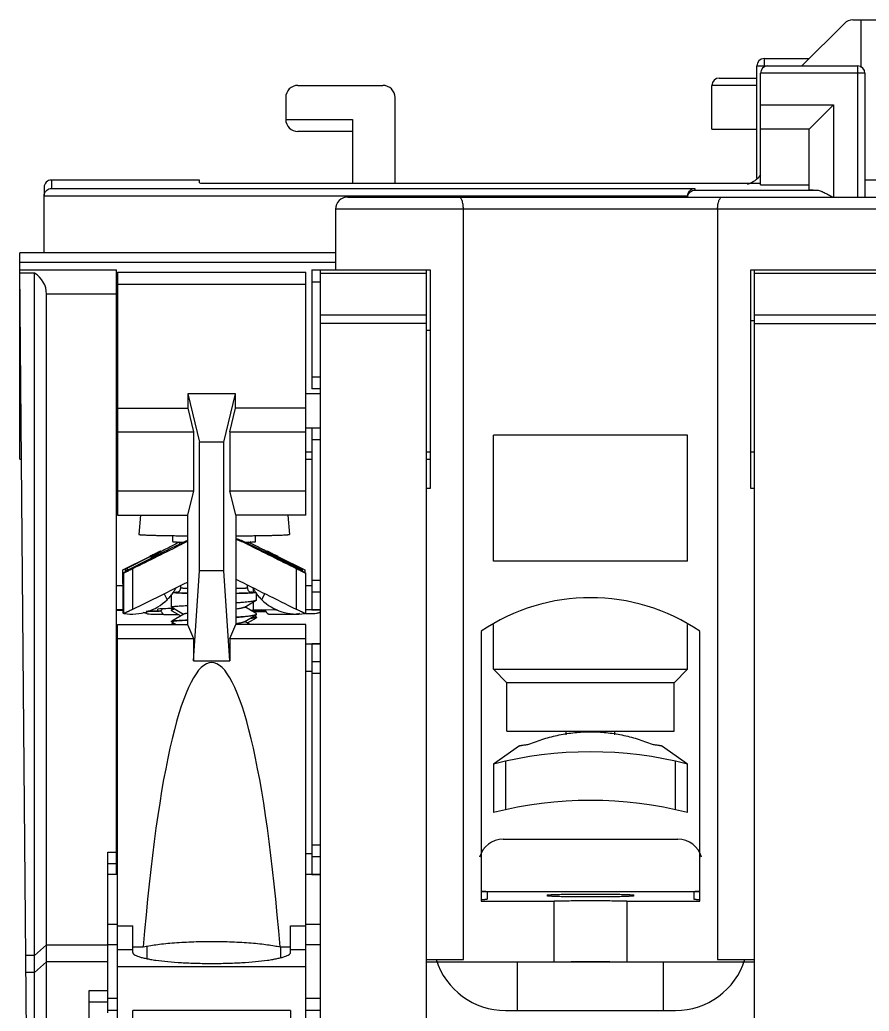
# Model space of a CAD drawing. Header units: millimetres. Extents: x 12 to 87, y 10 to 126.
# Drawn here: x 12.17 to 47.14, y 84.83 to 125.66 of the extents above; entities that cross this region are included whole.
import ezdxf

# ---------------------------------------------------------------- set-up
doc = ezdxf.new("R2010")
doc.units = ezdxf.units.MM
doc.header["$LTSCALE"] = 8.881126
doc.layers.get('0').update_dxf_attribs({"linetype": 'CONTINUOUS'})

msp = doc.modelspace()

# ---------------------------------------------------------------- linework, layer by layer
at = {"color": 7}
for p, q in [((44.368, 123.756), (46.122, 125.509)), ((46.475, 125.655), (48.868, 125.655)), ((46.818, 123.693), (46.818, 125.655)), ((42.518, 119.139), (42.518, 123.756)), ((42.518, 123.756), (46.668, 123.756)), ((42.818, 124.056), (42.818, 123.706)), ((42.818, 124.056), (44.668, 124.056)), ((46.668, 123.756), (46.668, 118.356)), ((42.668, 118.859), (42.668, 123.456)), ((46.968, 123.456), (42.668, 123.456)), ((46.968, 123.456), (46.968, 118.356)), ((23.618, 122.955), (27.118, 122.955)), ((40.668, 121.156), (40.668, 122.956)), ((42.518, 122.956), (40.668, 122.956)), ((40.968, 123.256), (42.518, 123.256)), ((23.118, 122.455), (23.118, 121.555)), ((27.618, 118.925), (27.618, 122.455)), ((42.668, 122.156), (45.668, 122.156)), ((45.668, 122.156), (44.668, 121.156)), ((45.668, 122.156), (45.668, 118.344)), ((23.118, 121.555), (25.868, 121.555)), ((25.868, 121.555), (25.868, 118.925)), ((45.147, 121.634), (44.79, 121.278)), ((25.868, 121.055), (23.618, 121.055)), ((40.668, 121.156), (42.518, 121.156)), ((44.668, 121.156), (42.668, 121.156)), ((44.668, 118.663), (44.668, 121.156)), ((13.468, 119.056), (13.468, 118.71)), ((19.568, 119.056), (13.468, 119.056)), ((19.568, 118.938), (19.568, 119.056)), ((20.068, 118.925), (42.668, 118.925)), ((42.668, 118.859), (44.668, 118.859)), ((56.368, 119.056), (46.968, 119.056)), ((13.168, 118.755), (13.168, 118.406)), ((13.168, 116.056), (13.168, 118.406)), ((13.168, 118.406), (39.668, 118.406)), ((13.468, 118.71), (39.968, 118.71)), ((39.968, 118.71), (39.968, 118.644)), ((39.968, 118.644), (44.962, 118.644)), ((25.668, 118.356), (85.668, 118.356)), ((25.168, 117.856), (25.168, 115.356)), ((86.168, 117.856), (25.168, 117.856)), ((30.434, 86.956), (30.434, 117.856)), ((40.902, 117.856), (40.902, 86.956)), ((12.168, 115.356), (12.168, 116.056)), ((25.168, 116.056), (12.168, 116.056)), ((12.168, 115.676), (25.168, 115.676)), ((12.674, 57.356), (12.168, 115.356)), ((12.168, 115.356), (16.143, 115.356)), ((12.168, 107.556), (12.168, 115.222)), ((12.768, 115.222), (12.169, 115.222)), ((12.768, 57.356), (12.768, 115.222)), ((16.143, 90.456), (16.143, 115.356)), ((16.193, 115.256), (16.193, 105.256)), ((16.193, 115.256), (23.943, 115.256)), ((23.943, 105.256), (23.943, 115.256)), ((24.193, 115.356), (24.193, 110.456)), ((24.193, 115.356), (29.068, 115.356)), ((24.543, 71.465), (24.543, 115.356)), ((28.918, 115.209), (24.543, 115.209)), ((28.918, 67.815), (28.918, 115.356)), ((29.068, 115.356), (29.068, 106.356)), ((42.268, 106.356), (42.268, 115.356)), ((42.268, 115.356), (49.068, 115.356)), ((42.418, 66.656), (42.418, 115.356)), ((48.918, 115.209), (42.418, 115.209)), ((23.943, 114.756), (16.193, 114.756)), ((24.543, 114.856), (24.193, 114.856)), ((13.268, 57.356), (13.268, 114.356)), ((16.143, 114.356), (13.268, 114.356)), ((24.543, 113.502), (28.918, 113.502)), ((28.918, 113.148), (24.543, 113.148)), ((42.418, 113.256), (42.268, 113.256)), ((42.418, 113.502), (48.918, 113.502)), ((42.418, 113.148), (48.918, 113.148)), ((16.143, 112.856), (16.193, 112.856)), ((29.068, 112.856), (28.918, 112.856)), ((24.193, 110.956), (24.543, 110.956)), ((16.193, 110.256), (16.143, 110.256)), ((19.08, 110.256), (19.08, 109.656)), ((19.08, 110.256), (19.568, 108.256)), ((21.055, 110.256), (19.08, 110.256)), ((20.568, 108.256), (21.055, 110.256)), ((21.055, 109.656), (21.055, 110.256)), ((24.543, 110.256), (23.943, 110.256)), ((24.543, 110.456), (24.193, 110.456)), ((16.193, 109.656), (19.08, 109.656)), ((19.08, 109.656), (19.318, 108.681)), ((20.818, 108.681), (21.055, 109.656)), ((23.943, 109.656), (21.055, 109.656)), ((16.143, 108.856), (16.193, 108.856)), ((16.193, 108.681), (19.318, 108.681)), ((19.318, 108.681), (19.318, 106.256)), ((20.818, 108.681), (20.818, 106.256)), ((20.818, 108.681), (23.943, 108.681)), ((23.943, 108.856), (24.543, 108.856)), ((24.193, 108.856), (24.193, 101.356)), ((19.568, 102.956), (19.568, 108.256)), ((20.568, 108.256), (19.568, 108.256)), ((20.568, 102.956), (20.568, 108.256)), ((24.543, 108.356), (24.193, 108.356)), ((31.668, 103.356), (31.668, 108.544)), ((39.668, 108.544), (31.668, 108.544)), ((39.668, 103.356), (39.668, 108.544)), ((16.143, 107.856), (16.193, 107.856)), ((24.193, 107.856), (23.943, 107.856)), ((29.068, 107.856), (28.918, 107.856)), ((42.418, 107.856), (42.268, 107.856)), ((12.168, 107.556), (12.236, 107.556)), ((16.143, 107.556), (16.193, 107.556)), ((23.943, 107.556), (24.193, 107.556)), ((28.918, 107.556), (29.068, 107.556)), ((16.193, 106.256), (19.318, 106.256)), ((19.318, 106.256), (19.068, 105.256)), ((21.068, 105.256), (20.818, 106.256)), ((20.818, 106.256), (23.943, 106.256)), ((29.068, 106.356), (28.918, 106.356)), ((42.418, 106.356), (42.268, 106.356)), ((16.193, 105.256), (19.068, 105.256)), ((17.137, 105.256), (17.068, 104.464)), ((19.068, 105.256), (19.068, 100.756)), ((21.068, 105.256), (21.068, 100.756)), ((23.943, 105.256), (21.068, 105.256)), ((23.199, 105.256), (23.268, 104.464)), ((17.068, 104.464), (17.068, 104.463)), ((18.468, 104.164), (18.468, 104.412)), ((18.468, 104.164), (18.468, 104.163)), ((18.736, 104.145), (18.698, 104.125)), ((21.628, 104.122), (21.583, 104.144)), ((21.868, 104.164), (21.868, 104.412)), ((17.971, 103.77), (17.972, 103.766)), ((17.971, 103.77), (17.971, 103.77)), ((18.834, 104.106), (18.845, 104.062)), ((21.531, 104.062), (21.52, 104.107)), ((22.343, 103.771), (22.343, 103.771)), ((22.344, 103.767), (22.343, 103.771)), ((16.405, 102.997), (17.522, 103.557)), ((17.548, 103.444), (16.431, 102.885)), ((17.527, 103.532), (16.525, 103.031)), ((16.54, 102.966), (17.542, 103.468)), ((17.532, 103.535), (17.522, 103.557)), ((17.553, 103.446), (17.542, 103.468)), ((17.992, 103.682), (17.993, 103.678)), ((17.992, 103.682), (17.992, 103.682)), ((22.364, 103.682), (22.364, 103.682)), ((22.365, 103.678), (22.364, 103.682)), ((22.788, 103.557), (22.779, 103.54)), ((22.788, 103.557), (23.905, 102.998)), ((22.794, 103.533), (23.796, 103.031)), ((22.8, 103.451), (22.809, 103.468)), ((23.811, 102.967), (22.809, 103.468)), ((23.931, 102.885), (22.814, 103.444)), ((39.668, 103.356), (31.668, 103.356)), ((16.824, 101.38), (16.824, 103.057)), ((19.318, 99.256), (19.568, 102.956)), ((20.568, 102.956), (19.568, 102.956)), ((20.818, 99.256), (20.568, 102.956)), ((23.548, 103.058), (23.548, 101.381)), ((23.718, 103.043), (23.718, 103.042)), ((23.905, 102.998), (23.905, 102.897)), ((16.431, 102.885), (16.434, 102.873)), ((16.434, 102.873), (16.434, 101.196)), ((23.931, 102.885), (23.934, 102.874)), ((23.934, 102.873), (23.934, 102.874)), ((23.934, 102.873), (23.934, 101.196)), ((24.193, 102.584), (24.543, 102.584)), ((16.143, 102.356), (16.43, 102.356)), ((16.406, 102.454), (16.406, 101.313)), ((16.43, 101.215), (16.43, 102.355)), ((18.793, 102.264), (18.793, 102.359)), ((18.793, 102.264), (18.793, 102.264)), ((21.543, 102.264), (21.543, 102.379)), ((21.787, 102.077), (21.787, 102.215)), ((23.934, 102.356), (24.193, 102.356)), ((24.543, 102.088), (24.193, 102.088)), ((18.106, 102.017), (18.23, 101.77)), ((18.418, 101.464), (18.418, 101.981)), ((18.593, 102.064), (18.593, 102.064)), ((21.401, 101.455), (21.903, 101.747)), ((21.743, 102.064), (21.743, 102.064)), ((21.787, 101.348), (21.787, 101.679)), ((21.918, 101.764), (21.903, 101.747)), ((21.918, 101.764), (21.918, 102.018)), ((22.132, 101.77), (22.258, 102.022)), ((16.402, 101.356), (16.143, 101.356)), ((16.405, 101.326), (16.143, 101.324)), ((16.405, 101.32), (16.402, 101.332)), ((16.402, 101.332), (16.402, 101.332)), ((16.406, 101.313), (16.405, 101.32)), ((17.375, 101.294), (17.911, 101.296)), ((17.855, 101.314), (17.855, 101.387)), ((17.911, 101.296), (17.855, 101.314)), ((18.418, 101.486), (18.418, 101.487)), ((18.418, 101.465), (18.418, 101.464)), ((18.418, 101.464), (18.418, 101.464)), ((18.418, 101.464), (18.421, 101.46)), ((18.418, 101.464), (18.418, 101.464)), ((18.418, 101.357), (18.433, 101.373)), ((18.418, 101.334), (18.418, 101.357)), ((18.418, 101.334), (18.433, 101.317)), ((18.421, 101.46), (18.912, 101.175)), ((18.502, 101.413), (18.433, 101.373)), ((18.433, 101.317), (18.795, 101.107)), ((21.904, 101.203), (21.435, 101.475)), ((21.715, 101.312), (22.217, 101.314)), ((22.707, 101.352), (21.787, 101.348)), ((22.217, 101.314), (22.138, 101.35)), ((22.707, 101.382), (22.707, 101.352)), ((24.543, 101.356), (23.934, 101.356)), ((24.193, 101.36), (24.543, 101.36)), ((16.43, 101.215), (16.434, 101.196)), ((17.629, 101.176), (18.084, 101.178)), ((18.137, 101.157), (18.705, 101.159)), ((18.418, 100.887), (18.421, 100.89)), ((18.418, 100.886), (18.418, 100.887)), ((18.418, 100.864), (18.418, 100.886)), ((18.419, 100.866), (18.418, 100.865)), ((18.418, 100.865), (18.418, 100.865)), ((18.418, 100.865), (18.418, 100.864)), ((18.418, 100.864), (18.418, 100.864)), ((18.418, 100.864), (18.421, 100.86)), ((18.924, 101.182), (18.421, 100.89)), ((18.421, 100.86), (18.602, 100.756)), ((21.401, 100.855), (21.904, 101.147)), ((21.641, 100.756), (21.435, 100.875)), ((21.541, 100.814), (21.915, 101.03)), ((21.915, 101.06), (21.834, 101.107)), ((21.918, 101.187), (21.904, 101.203)), ((21.918, 101.164), (21.904, 101.147)), ((21.918, 101.057), (21.915, 101.06)), ((21.918, 101.034), (21.915, 101.03)), ((21.918, 101.186), (21.918, 101.187)), ((21.918, 101.164), (21.918, 101.186)), ((21.918, 101.034), (21.918, 101.057)), ((22.443, 101.175), (23.617, 101.18)), ((23.679, 101.202), (23.617, 101.18)), ((23.934, 101.203), (24.247, 101.204)), ((16.193, 78.856), (16.193, 100.756)), ((16.193, 100.756), (19.068, 100.756)), ((18.418, 100.757), (18.433, 100.774)), ((18.502, 100.814), (18.433, 100.774)), ((19.068, 100.756), (19.318, 100.178)), ((20.818, 100.178), (21.068, 100.756)), ((21.07, 100.785), (21.065, 100.784)), ((23.943, 100.756), (21.068, 100.756)), ((23.943, 78.856), (23.943, 100.756)), ((31.168, 100.47), (31.168, 89.356)), ((31.668, 98.906), (31.668, 100.754)), ((39.668, 98.906), (39.668, 100.754)), ((40.168, 89.356), (40.168, 100.47)), ((16.193, 100.178), (19.318, 100.178)), ((19.318, 100.178), (19.318, 99.256)), ((20.818, 100.178), (20.818, 99.256)), ((20.818, 100.178), (23.943, 100.178)), ((16.143, 99.956), (16.193, 99.956)), ((23.943, 99.956), (24.543, 99.956)), ((24.193, 99.956), (24.193, 90.456)), ((24.543, 99.951), (24.193, 99.951)), ((19.318, 99.256), (20.818, 99.256)), ((24.193, 99.223), (24.543, 99.223)), ((16.193, 98.816), (16.143, 98.816)), ((24.193, 98.816), (23.943, 98.816)), ((32.218, 98.356), (31.668, 98.906)), ((31.668, 98.906), (39.668, 98.906)), ((39.118, 98.356), (39.668, 98.906)), ((24.543, 98.727), (24.193, 98.727)), ((32.218, 96.356), (32.218, 98.356)), ((39.118, 98.356), (32.218, 98.356)), ((39.118, 96.356), (39.118, 98.356)), ((32.218, 96.356), (39.118, 96.356)), ((34.668, 96.213), (34.668, 96.356)), ((36.668, 96.213), (36.668, 96.356)), ((32.743, 95.756), (31.668, 95.006)), ((39.668, 95.006), (38.593, 95.756)), ((31.668, 95.006), (31.668, 93.006)), ((32.168, 95.124), (32.168, 93.124)), ((39.168, 93.124), (39.168, 95.124)), ((39.668, 93.006), (39.668, 95.006)), ((32.068, 91.906), (39.268, 91.906)), ((24.193, 91.684), (24.543, 91.684)), ((15.793, 84.756), (15.793, 91.375)), ((15.793, 91.375), (16.143, 91.375)), ((16.143, 91.316), (16.193, 91.316)), ((23.943, 91.316), (24.193, 91.316)), ((24.543, 91.188), (24.193, 91.188)), ((16.143, 90.892), (15.793, 90.892)), ((15.793, 90.473), (16.143, 90.473)), ((16.193, 90.456), (15.793, 90.456)), ((24.543, 90.456), (23.943, 90.456)), ((24.193, 90.46), (24.543, 90.46)), ((31.168, 89.756), (40.168, 89.756)), ((31.418, 89.742), (31.418, 89.441)), ((39.918, 89.742), (39.918, 89.441)), ((31.168, 89.355), (34.168, 89.355)), ((34.168, 86.856), (34.168, 89.355)), ((37.168, 89.355), (37.168, 86.856)), ((37.168, 89.355), (40.168, 89.355)), ((15.793, 88.414), (16.193, 88.414)), ((16.193, 88.34), (16.818, 88.34)), ((16.818, 87.245), (16.818, 88.34)), ((23.318, 87.245), (23.318, 88.34)), ((23.318, 88.34), (23.943, 88.34)), ((23.943, 88.414), (24.543, 88.414)), ((13.268, 87.558), (12.768, 87.124)), ((13.268, 87.558), (15.793, 87.558)), ((16.193, 87.556), (15.793, 87.556)), ((16.818, 87.471), (17.25, 87.471)), ((17.418, 86.995), (17.418, 87.497)), ((22.886, 87.471), (23.318, 87.471)), ((22.918, 87.053), (22.918, 87.471)), ((24.543, 87.556), (23.943, 87.556)), ((12.768, 87.124), (12.414, 87.124)), ((16.818, 87.35), (16.193, 87.35)), ((23.943, 87.35), (23.318, 87.35)), ((13.268, 86.856), (12.768, 86.421)), ((15.793, 86.856), (13.268, 86.856)), ((23.943, 86.656), (16.193, 86.656)), ((28.918, 86.956), (30.434, 86.956)), ((28.918, 86.856), (42.418, 86.856)), ((32.668, 84.856), (32.668, 86.856)), ((38.668, 84.856), (38.668, 86.856)), ((40.902, 86.956), (42.418, 86.956)), ((12.768, 86.421), (12.42, 86.421)), ((15.018, 82.236), (15.018, 85.675)), ((15.018, 85.675), (15.793, 85.675)), ((15.793, 85.356), (16.193, 85.356)), ((23.943, 85.356), (24.543, 85.356)), ((15.793, 85.192), (15.018, 85.192)), ((16.193, 84.856), (15.793, 84.856)), ((16.818, 82.856), (16.818, 84.856)), ((23.318, 84.856), (16.818, 84.856)), ((23.318, 84.856), (23.318, 82.856)), ((24.543, 84.856), (23.943, 84.856)), ((32.168, 84.856), (39.168, 84.856))]:
    msp.add_line(p, q, dxfattribs=at)
for centre, radius, start, end in [((46.475, 125.155), 0.5, 90, 135), ((42.818, 123.756), 0.3, 90, 180), ((42.968, 123.456), 0.3, 90, 180), ((46.668, 123.456), 0.3, 0, 90), ((23.618, 122.455), 0.5, 90, 180), ((27.118, 122.455), 0.5, 360, 90), ((40.968, 122.956), 0.3, 90, 180), ((23.618, 121.555), 0.5, 180, 270), ((41.868, 119.855), 1, 285.5625, 324.5884), ((13.468, 118.756), 0.3, 90.0105, 180.0105), ((25.668, 117.856), 0.5, 90, 180), ((20.184, 101.357), 3.063, 111.4128, 116.1539), ((20.186, 101.371), 3.007, 111.8868, 116.5014), ((20.178, 101.383), 3.037, 63.7713, 72.921), ((20.19, 101.374), 3.003, 63.4896, 72.9388), ((-377.828, 899.531), 888.887, 296.358415, 296.50385), ((527.468, 1118.207), 1133.341, 243.4863, 243.600221), ((10.982, 103.03), 5.543, 358.9663, 0.001), ((10.422, 102.966), 6.118, 359.7448, 359.9999), ((29.89, 103.031), 6.094, 179.9993, 180.5152), ((29.389, 102.967), 5.578, 180.0001, 180.221), ((-379.18, 900.576), 891.927, 296.358535, 296.519483), ((531.294, 1124.22), 1141.931, 243.460803, 243.599794), ((18.981, 92.64), 9.448, 92.0129, 92.2064), ((21.743, 102.264), 0.2, 180.0215, 193.1632), ((21.345, 92.368), 9.719, 87.7831, 87.9832), ((16.774, 103.271), 2.092, 261.4237, 314.1262), ((23.588, 103.272), 2.092, 225.8811, 278.7484), ((35.668, 93.856), 8, 55.7711, 124.2289), ((17.659, 105.793), 4.652, 254.3869, 254.6901), ((18.414, 160.521), 59.21, 269.07234, 269.45939), ((19.595, 70.178), 31.257, 92.009, 93.1904), ((20.652, 132.195), 30.868, 271.8719, 272.1061), ((20.999, 72.624), 28.67, 87.3393, 88.4688), ((22.967, 101.679), 0.771, 206.8086, 207.1182), ((22.701, 102.399), 1.046, 270.2839, 274.1471), ((20.302, 106.633), 5.898, 277.2768, 277.4401), ((35.668, 79.256), 16.25, 75.75, 104.25), ((35.668, 77.256), 16.25, 75.75, 104.25), ((32.068, 90.906), 1, 90, 164.7454), ((39.268, 90.906), 1, 15.0071, 90), ((32.168, 87.856), 3, 197.5507, 270), ((39.168, 87.856), 3, 270, 342.4493)]:
    msp.add_arc(centre, radius, start, end, dxfattribs=at)
for centre, major_axis, ratio, start_param, end_param in [((20.068, 118.938), (0.5, 0), 0.026186, 3.141593, 4.712389), ((45.668, 118.663), (1, 0), 0.026186, -3.141593, -2.355139), ((12.268, 114.356), (0, 1), 1, -1.570796, -0.523599), ((1.618, 95.531), (14.999, 7.511), 0.018013, 6.172019, 6.385759), ((20.068, 75.833), (0, 23.352), 0.139173, -1.049116, 1.049116)]:
    msp.add_ellipse(centre, major_axis=major_axis, ratio=ratio, start_param=start_param, end_param=end_param, dxfattribs=at)
for points, knots in [([(13.167, 118.406), (13.168, 118.452), (13.191, 118.539), (13.267, 118.637), (13.364, 118.695), (13.434, 118.709), (13.468, 118.71)], [0, 0, 0, 0, 0.29353, 0.552718, 0.783426, 1, 1, 1, 1]), ([(39.668, 118.406), (39.669, 118.452), (39.685, 118.519), (39.732, 118.593), (39.786, 118.648), (39.864, 118.695), (39.934, 118.709), (39.968, 118.71)], [0, 0, 0, 0, 0.292935, 0.427705, 0.553321, 0.783706, 1, 1, 1, 1]), ([(39.668, 118.356), (39.671, 118.4), (39.696, 118.483), (39.773, 118.576), (39.867, 118.63), (39.935, 118.643), (39.968, 118.644)], [0, 0, 0, 0, 0.293052, 0.551251, 0.782355, 1, 1, 1, 1]), ([(44.962, 118.644), (44.987, 118.644), (45.041, 118.636), (45.151, 118.604), (45.295, 118.542), (45.469, 118.453), (45.587, 118.389), (45.647, 118.356)], [0, 0, 0, 0, 0.102329, 0.215055, 0.461808, 0.726845, 1, 1, 1, 1]), ([(30.434, 117.856), (30.434, 117.889), (30.431, 117.955), (30.42, 118.05), (30.403, 118.136), (30.38, 118.211), (30.353, 118.272), (30.322, 118.318), (30.289, 118.348), (30.262, 118.356), (30.251, 118.356)], [0, 0, 0, 0, 0.178249, 0.34966, 0.507456, 0.646925, 0.765162, 0.861234, 0.937278, 1, 1, 1, 1]), ([(40.902, 117.856), (40.902, 117.889), (40.905, 117.955), (40.916, 118.05), (40.933, 118.136), (40.956, 118.211), (40.983, 118.272), (41.014, 118.318), (41.047, 118.348), (41.074, 118.356), (41.085, 118.356)], [0, 0, 0, 0, 0.17825, 0.349663, 0.507462, 0.646931, 0.765166, 0.861234, 0.937277, 1, 1, 1, 1]), ([(17.068, 104.463), (17.068, 104.463), (17.069, 104.462), (17.072, 104.46), (17.079, 104.458), (17.091, 104.456), (17.106, 104.454), (17.127, 104.451), (17.151, 104.449), (17.179, 104.447), (17.212, 104.445), (17.249, 104.442), (17.307, 104.439), (17.388, 104.436), (17.498, 104.432), (17.623, 104.428), (17.762, 104.424), (17.915, 104.421), (18.08, 104.417), (18.257, 104.414), (18.445, 104.412), (18.713, 104.408), (18.919, 104.406), (19.06, 104.405)], [0, 0, 0, 0, 0.000717, 0.001841, 0.005585, 0.011438, 0.019428, 0.029564, 0.041834, 0.056223, 0.072715, 0.091289, 0.111921, 0.159232, 0.214392, 0.277089, 0.346977, 0.42366, 0.506709, 0.595657, 0.690003, 0.789219, 1, 1, 1, 1]), ([(18.698, 104.125), (18.621, 104.086), (18.475, 104.01), (18.297, 103.918), (18.165, 103.849), (18.076, 103.802), (17.994, 103.758), (17.92, 103.718), (17.854, 103.682), (17.796, 103.65), (17.753, 103.626), (17.723, 103.609), (17.705, 103.598), (17.688, 103.588), (17.674, 103.579), (17.662, 103.572), (17.654, 103.566), (17.648, 103.562), (17.645, 103.56), (17.643, 103.558), (17.641, 103.556), (17.639, 103.554), (17.638, 103.553), (17.638, 103.552), (17.639, 103.551), (17.639, 103.551)], [0, 0, 0, 0, 0.214233, 0.409885, 0.499528, 0.583086, 0.6601, 0.73014, 0.792794, 0.847693, 0.894492, 0.914761, 0.932902, 0.948885, 0.962683, 0.974278, 0.983659, 0.987518, 0.990822, 0.993573, 0.995776, 0.997443, 0.998603, 0.999352, 1, 1, 1, 1]), ([(18.468, 104.163), (18.468, 104.163), (18.469, 104.162), (18.471, 104.161), (18.474, 104.161), (18.481, 104.159), (18.492, 104.158), (18.509, 104.156), (18.531, 104.154), (18.557, 104.153), (18.587, 104.151), (18.609, 104.15), (18.621, 104.149)], [0, 0, 0, 0, 0.007857, 0.022051, 0.043472, 0.072333, 0.152612, 0.263042, 0.403397, 0.573298, 0.772341, 1, 1, 1, 1]), ([(18.621, 104.149), (18.663, 104.148), (18.759, 104.144), (18.855, 104.142), (18.908, 104.141)], [0, 0, 0, 0, 0.441343, 1, 1, 1, 1]), ([(18.761, 104.072), (18.748, 104.092), (18.724, 104.117), (18.688, 104.14), (18.671, 104.147), (18.663, 104.15)], [0, 0, 0, 0, 0.552392, 0.803387, 1, 1, 1, 1]), ([(21.071, 104.404), (21.225, 104.405), (21.45, 104.406), (21.745, 104.41), (21.952, 104.412), (22.148, 104.415), (22.331, 104.419), (22.501, 104.422), (22.655, 104.426), (22.794, 104.43), (22.916, 104.434), (23.007, 104.438), (23.071, 104.442), (23.112, 104.444), (23.148, 104.446), (23.179, 104.449), (23.206, 104.451), (23.228, 104.453), (23.243, 104.456), (23.253, 104.457), (23.258, 104.459), (23.262, 104.46), (23.265, 104.461), (23.267, 104.462), (23.268, 104.463), (23.268, 104.464)], [0, 0, 0, 0, 0.209042, 0.307976, 0.402339, 0.491528, 0.574981, 0.652162, 0.722585, 0.785797, 0.841404, 0.889048, 0.909792, 0.928438, 0.944956, 0.959322, 0.971518, 0.981527, 0.989337, 0.992418, 0.994952, 0.996947, 0.998414, 0.999388, 1, 1, 1, 1]), ([(21.445, 104.141), (21.495, 104.142), (21.584, 104.144), (21.674, 104.148), (21.713, 104.149)], [0, 0, 0, 0, 0.556091, 1, 1, 1, 1]), ([(21.674, 104.15), (21.657, 104.145), (21.631, 104.131), (21.6, 104.105), (21.586, 104.088), (21.579, 104.078)], [0, 0, 0, 0, 0.44274, 0.716701, 1, 1, 1, 1]), ([(22.697, 103.552), (22.697, 103.552), (22.698, 103.552), (22.697, 103.553), (22.696, 103.554), (22.695, 103.556), (22.693, 103.557), (22.69, 103.559), (22.687, 103.562), (22.681, 103.566), (22.672, 103.571), (22.66, 103.578), (22.646, 103.587), (22.629, 103.597), (22.61, 103.608), (22.579, 103.624), (22.536, 103.648), (22.478, 103.68), (22.411, 103.716), (22.336, 103.755), (22.253, 103.799), (22.164, 103.846), (22.031, 103.914), (21.852, 104.007), (21.705, 104.082), (21.628, 104.122)], [0, 0, 0, 0, 0.000498, 0.001201, 0.002375, 0.004078, 0.006327, 0.009129, 0.012487, 0.016402, 0.025898, 0.037604, 0.051506, 0.067585, 0.085817, 0.106169, 0.153102, 0.208102, 0.270817, 0.340878, 0.417873, 0.501372, 0.590917, 0.786247, 1, 1, 1, 1]), ([(21.713, 104.149), (21.725, 104.15), (21.748, 104.151), (21.779, 104.153), (21.805, 104.154), (21.827, 104.156), (21.844, 104.158), (21.856, 104.159), (21.862, 104.161), (21.865, 104.162), (21.867, 104.162), (21.868, 104.163), (21.868, 104.164)], [0, 0, 0, 0, 0.2298, 0.430391, 0.601203, 0.741824, 0.851871, 0.931103, 0.9592, 0.979713, 0.992907, 1, 1, 1, 1]), ([(17.971, 103.77), (17.971, 103.77), (17.971, 103.771), (17.97, 103.771), (17.968, 103.77), (17.965, 103.769), (17.961, 103.768), (17.956, 103.766), (17.95, 103.763), (17.943, 103.76), (17.932, 103.755), (17.915, 103.748), (17.892, 103.737), (17.866, 103.725), (17.837, 103.711), (17.804, 103.696), (17.769, 103.679), (17.731, 103.66), (17.678, 103.634), (17.607, 103.599), (17.551, 103.571), (17.522, 103.557)], [0, 0, 0, 0, 0.000579, 0.001609, 0.005348, 0.011423, 0.019848, 0.030623, 0.043724, 0.059118, 0.076768, 0.118678, 0.169063, 0.227432, 0.293243, 0.365854, 0.444589, 0.528674, 0.6173, 0.804855, 1, 1, 1, 1]), ([(17.527, 103.532), (17.556, 103.547), (17.613, 103.576), (17.684, 103.611), (17.737, 103.639), (17.775, 103.658), (17.809, 103.676), (17.842, 103.693), (17.871, 103.709), (17.897, 103.722), (17.919, 103.734), (17.935, 103.743), (17.946, 103.75), (17.953, 103.754), (17.959, 103.757), (17.964, 103.76), (17.967, 103.762), (17.97, 103.764), (17.971, 103.765), (17.972, 103.766), (17.972, 103.766), (17.972, 103.766)], [0, 0, 0, 0, 0.194068, 0.380908, 0.469309, 0.553252, 0.631925, 0.704551, 0.770449, 0.82897, 0.879571, 0.921753, 0.939558, 0.95512, 0.968401, 0.979366, 0.987992, 0.994275, 0.998226, 0.999356, 1, 1, 1, 1]), ([(17.639, 103.551), (17.639, 103.551), (17.64, 103.551), (17.643, 103.551), (17.648, 103.552), (17.656, 103.555), (17.667, 103.558), (17.68, 103.563), (17.696, 103.57), (17.714, 103.577), (17.735, 103.586), (17.758, 103.596), (17.794, 103.611), (17.844, 103.634), (17.911, 103.664), (17.986, 103.699), (18.07, 103.738), (18.161, 103.781), (18.259, 103.828), (18.402, 103.896), (18.595, 103.989), (18.752, 104.066), (18.834, 104.106)], [0, 0, 0, 0, 0.000909, 0.002281, 0.006571, 0.012994, 0.021564, 0.032275, 0.045116, 0.060071, 0.077112, 0.09621, 0.117333, 0.165522, 0.221354, 0.284475, 0.35449, 0.43098, 0.513502, 0.601589, 0.792565, 1, 1, 1, 1]), ([(21.52, 104.107), (21.601, 104.067), (21.757, 103.99), (21.948, 103.898), (22.089, 103.829), (22.186, 103.783), (22.276, 103.74), (22.358, 103.701), (22.432, 103.666), (22.498, 103.635), (22.547, 103.613), (22.582, 103.597), (22.605, 103.587), (22.625, 103.578), (22.643, 103.571), (22.658, 103.565), (22.671, 103.559), (22.681, 103.556), (22.688, 103.553), (22.692, 103.552), (22.694, 103.552), (22.696, 103.551), (22.697, 103.552), (22.697, 103.552)], [0, 0, 0, 0, 0.208276, 0.399823, 0.4881, 0.570749, 0.647311, 0.717339, 0.780421, 0.83616, 0.884207, 0.905242, 0.924238, 0.941164, 0.955994, 0.968699, 0.979257, 0.987659, 0.993898, 0.996207, 0.997981, 0.999232, 1, 1, 1, 1]), ([(22.788, 103.557), (22.759, 103.572), (22.703, 103.6), (22.633, 103.634), (22.58, 103.66), (22.543, 103.678), (22.508, 103.695), (22.476, 103.711), (22.446, 103.725), (22.42, 103.737), (22.398, 103.748), (22.382, 103.755), (22.37, 103.76), (22.363, 103.763), (22.358, 103.766), (22.353, 103.768), (22.349, 103.769), (22.346, 103.77), (22.344, 103.771), (22.343, 103.771), (22.343, 103.771), (22.343, 103.771)], [0, 0, 0, 0, 0.195652, 0.383455, 0.472126, 0.556214, 0.63492, 0.707479, 0.773221, 0.831511, 0.881814, 0.923644, 0.941254, 0.95661, 0.969676, 0.980415, 0.988804, 0.994837, 0.998521, 0.999505, 1, 1, 1, 1]), ([(22.344, 103.767), (22.344, 103.767), (22.344, 103.766), (22.345, 103.766), (22.346, 103.765), (22.347, 103.764), (22.35, 103.763), (22.353, 103.76), (22.358, 103.757), (22.364, 103.754), (22.371, 103.75), (22.383, 103.744), (22.399, 103.735), (22.422, 103.723), (22.448, 103.709), (22.478, 103.694), (22.51, 103.677), (22.546, 103.659), (22.583, 103.639), (22.637, 103.612), (22.707, 103.576), (22.764, 103.547), (22.794, 103.533)], [0, 0, 0, 0, 0.000728, 0.002001, 0.003849, 0.006278, 0.012885, 0.021824, 0.033084, 0.04664, 0.062456, 0.080492, 0.123063, 0.173952, 0.232656, 0.298629, 0.371222, 0.449752, 0.533445, 0.621491, 0.807317, 1, 1, 1, 1]), ([(17.992, 103.682), (17.992, 103.682), (17.992, 103.682), (17.991, 103.682), (17.989, 103.681), (17.986, 103.68), (17.982, 103.679), (17.977, 103.677), (17.971, 103.675), (17.964, 103.672), (17.953, 103.667), (17.936, 103.659), (17.913, 103.649), (17.887, 103.636), (17.857, 103.622), (17.825, 103.607), (17.79, 103.59), (17.752, 103.572), (17.698, 103.545), (17.628, 103.511), (17.571, 103.482), (17.542, 103.468)], [0, 0, 0, 0, 0.000579, 0.001609, 0.005348, 0.011423, 0.019848, 0.030623, 0.043724, 0.059118, 0.076768, 0.118678, 0.169063, 0.227432, 0.293243, 0.365854, 0.444589, 0.528674, 0.6173, 0.804855, 1, 1, 1, 1]), ([(17.548, 103.444), (17.577, 103.458), (17.634, 103.487), (17.704, 103.523), (17.758, 103.55), (17.795, 103.569), (17.83, 103.587), (17.863, 103.604), (17.892, 103.62), (17.918, 103.634), (17.94, 103.646), (17.956, 103.655), (17.967, 103.661), (17.974, 103.665), (17.98, 103.668), (17.984, 103.671), (17.988, 103.673), (17.991, 103.675), (17.992, 103.676), (17.993, 103.677), (17.993, 103.678), (17.993, 103.678)], [0, 0, 0, 0, 0.194068, 0.380908, 0.469309, 0.553252, 0.631925, 0.704551, 0.770449, 0.82897, 0.879571, 0.921753, 0.939558, 0.95512, 0.968401, 0.979366, 0.987992, 0.994275, 0.998226, 0.999356, 1, 1, 1, 1]), ([(22.809, 103.468), (22.78, 103.483), (22.723, 103.511), (22.654, 103.545), (22.601, 103.572), (22.563, 103.59), (22.528, 103.607), (22.496, 103.622), (22.467, 103.636), (22.441, 103.648), (22.419, 103.659), (22.402, 103.666), (22.391, 103.672), (22.384, 103.675), (22.378, 103.677), (22.373, 103.679), (22.37, 103.681), (22.367, 103.682), (22.365, 103.682), (22.364, 103.682), (22.364, 103.682), (22.364, 103.682)], [0, 0, 0, 0, 0.195652, 0.383454, 0.472125, 0.556213, 0.63492, 0.707479, 0.773221, 0.831511, 0.881814, 0.923644, 0.941254, 0.95661, 0.969676, 0.980415, 0.988804, 0.994837, 0.998521, 0.999505, 1, 1, 1, 1]), ([(22.365, 103.678), (22.365, 103.678), (22.365, 103.678), (22.366, 103.677), (22.366, 103.677), (22.368, 103.676), (22.37, 103.674), (22.374, 103.672), (22.379, 103.669), (22.385, 103.665), (22.392, 103.661), (22.403, 103.655), (22.42, 103.646), (22.443, 103.634), (22.469, 103.62), (22.498, 103.605), (22.531, 103.588), (22.566, 103.57), (22.604, 103.551), (22.658, 103.523), (22.728, 103.487), (22.785, 103.459), (22.814, 103.444)], [0, 0, 0, 0, 0.000728, 0.002001, 0.003849, 0.006277, 0.012885, 0.021824, 0.033084, 0.04664, 0.062456, 0.080492, 0.123063, 0.173952, 0.232656, 0.298629, 0.371221, 0.449752, 0.533445, 0.621491, 0.807317, 1, 1, 1, 1]), ([(16.406, 102.454), (16.406, 102.482), (16.406, 102.554), (16.405, 102.678), (16.405, 102.831), (16.405, 102.941), (16.405, 102.997)], [0, 0, 0, 0, 0.156762, 0.396054, 0.686448, 1, 1, 1, 1]), ([(16.434, 102.873), (16.434, 102.873), (16.435, 102.873), (16.436, 102.873), (16.439, 102.874), (16.442, 102.875), (16.447, 102.877), (16.452, 102.879), (16.459, 102.882), (16.469, 102.886), (16.483, 102.893), (16.503, 102.902), (16.526, 102.913), (16.552, 102.925), (16.58, 102.938), (16.61, 102.953), (16.643, 102.968), (16.689, 102.991), (16.75, 103.02), (16.799, 103.045), (16.824, 103.057)], [0, 0, 0, 0, 0.001448, 0.005132, 0.011255, 0.019832, 0.030851, 0.044273, 0.060041, 0.0781, 0.120856, 0.171986, 0.230865, 0.296837, 0.369212, 0.447304, 0.530437, 0.617948, 0.803772, 1, 1, 1, 1]), ([(23.548, 103.058), (23.573, 103.045), (23.622, 103.021), (23.683, 102.991), (23.728, 102.969), (23.76, 102.954), (23.79, 102.939), (23.818, 102.926), (23.844, 102.914), (23.866, 102.903), (23.886, 102.894), (23.9, 102.887), (23.91, 102.883), (23.916, 102.88), (23.922, 102.878), (23.926, 102.876), (23.929, 102.875), (23.931, 102.874), (23.933, 102.873), (23.933, 102.873), (23.934, 102.873), (23.934, 102.873)], [0, 0, 0, 0, 0.196993, 0.383401, 0.471087, 0.554328, 0.632494, 0.704891, 0.770825, 0.829621, 0.880621, 0.923195, 0.941156, 0.956813, 0.970106, 0.980974, 0.989385, 0.995329, 0.997376, 0.998813, 1, 1, 1, 1]), ([(23.796, 103.031), (23.79, 103.033), (23.779, 103.037), (23.763, 103.041), (23.749, 103.045), (23.738, 103.047), (23.73, 103.048), (23.724, 103.048), (23.721, 103.047), (23.719, 103.046), (23.718, 103.045), (23.718, 103.044), (23.718, 103.043)], [0, 0, 0, 0, 0.232141, 0.431918, 0.599423, 0.734922, 0.839058, 0.913285, 0.940369, 0.96214, 0.980877, 1, 1, 1, 1]), ([(23.718, 103.042), (23.718, 103.04), (23.721, 103.036), (23.726, 103.03), (23.733, 103.023), (23.744, 103.014), (23.757, 103.004), (23.779, 102.988), (23.798, 102.975), (23.811, 102.967)], [0, 0, 0, 0, 0.043522, 0.108607, 0.196904, 0.309008, 0.445245, 0.605799, 1, 1, 1, 1]), ([(16.431, 102.885), (16.431, 102.828), (16.431, 102.72), (16.431, 102.57), (16.43, 102.461), (16.43, 102.393), (16.43, 102.366), (16.43, 102.355)], [0, 0, 0, 0, 0.320346, 0.613339, 0.850443, 0.938144, 1, 1, 1, 1]), ([(16.43, 102.44), (16.428, 102.439), (16.424, 102.438), (16.418, 102.441), (16.412, 102.446), (16.408, 102.451), (16.406, 102.454)], [0, 0, 0, 0, 0.195868, 0.406487, 0.667972, 1, 1, 1, 1]), ([(18.23, 101.77), (18.275, 101.813), (18.357, 101.9), (18.462, 102.034), (18.542, 102.156), (18.585, 102.232), (18.602, 102.265)], [0, 0, 0, 0, 0.299146, 0.578193, 0.818899, 1, 1, 1, 1]), ([(18.461, 102.072), (18.482, 102.074), (18.534, 102.077), (18.586, 102.079), (18.617, 102.08)], [0, 0, 0, 0, 0.411219, 1, 1, 1, 1]), ([(18.64, 102.071), (18.639, 102.071), (18.635, 102.07), (18.64, 102.071), (18.642, 102.071), (18.645, 102.072), (18.648, 102.073), (18.656, 102.075), (18.668, 102.079), (18.686, 102.087), (18.706, 102.099), (18.727, 102.115), (18.746, 102.134), (18.762, 102.157), (18.776, 102.181), (18.789, 102.217), (18.793, 102.245), (18.793, 102.264)], [0, 0, 0, 0, 0.012254, 0.022268, 0.030049, 0.040758, 0.054966, 0.073434, 0.125759, 0.198757, 0.287181, 0.383774, 0.483967, 0.585982, 0.688959, 0.792555, 1, 1, 1, 1]), ([(18.793, 102.264), (18.793, 102.264), (18.793, 102.263), (18.795, 102.262), (18.798, 102.261), (18.804, 102.26), (18.811, 102.259), (18.821, 102.258), (18.832, 102.257), (18.845, 102.256), (18.867, 102.255), (18.9, 102.253), (18.944, 102.251), (18.995, 102.249), (19.032, 102.248), (19.052, 102.248)], [0, 0, 0, 0, 0.002534, 0.006557, 0.02004, 0.04116, 0.070017, 0.106628, 0.150967, 0.202968, 0.262552, 0.404149, 0.574972, 0.773966, 1, 1, 1, 1]), ([(21.08, 102.243), (21.114, 102.244), (21.178, 102.245), (21.269, 102.247), (21.337, 102.249), (21.386, 102.251), (21.417, 102.252), (21.445, 102.254), (21.47, 102.255), (21.491, 102.256), (21.509, 102.258), (21.521, 102.259), (21.529, 102.26), (21.533, 102.261), (21.537, 102.261), (21.54, 102.262), (21.542, 102.263), (21.543, 102.263), (21.543, 102.264)], [0, 0, 0, 0, 0.220074, 0.416443, 0.587004, 0.662009, 0.729901, 0.790491, 0.843605, 0.889118, 0.926918, 0.956899, 0.968939, 0.979009, 0.987115, 0.99327, 0.997515, 1, 1, 1, 1]), ([(21.548, 102.219), (21.552, 102.204), (21.562, 102.176), (21.582, 102.144), (21.601, 102.123), (21.617, 102.108), (21.634, 102.096), (21.65, 102.087), (21.665, 102.081), (21.677, 102.076), (21.685, 102.073), (21.693, 102.072), (21.695, 102.071), (21.7, 102.07), (21.699, 102.07), (21.699, 102.07)], [0, 0, 0, 0, 0.200317, 0.39883, 0.496652, 0.592393, 0.684373, 0.76966, 0.842966, 0.899924, 0.941411, 0.969281, 0.995364, 0.998925, 1, 1, 1, 1]), ([(21.721, 102.08), (21.743, 102.079), (21.783, 102.078), (21.836, 102.075), (21.872, 102.072), (21.893, 102.07), (21.902, 102.069), (21.906, 102.068)], [0, 0, 0, 0, 0.358299, 0.645769, 0.86019, 0.939489, 1, 1, 1, 1]), ([(21.752, 102.274), (21.769, 102.242), (21.813, 102.165), (21.894, 102.042), (22.002, 101.904), (22.086, 101.814), (22.132, 101.77)], [0, 0, 0, 0, 0.176159, 0.416535, 0.697698, 1, 1, 1, 1]), ([(19.051, 102.037), (18.979, 102.038), (18.849, 102.041), (18.695, 102.045), (18.593, 102.049), (18.534, 102.051), (18.487, 102.054), (18.46, 102.056), (18.448, 102.057)], [0, 0, 0, 0, 0.356961, 0.648, 0.766007, 0.864473, 0.942647, 1, 1, 1, 1]), ([(18.615, 102.069), (18.612, 102.069), (18.606, 102.068), (18.6, 102.067), (18.596, 102.066), (18.594, 102.065), (18.593, 102.065), (18.593, 102.064)], [0, 0, 0, 0, 0.401206, 0.700087, 0.897599, 0.959697, 1, 1, 1, 1]), ([(18.593, 102.064), (18.593, 102.064), (18.594, 102.063), (18.595, 102.062), (18.599, 102.061), (18.605, 102.06), (18.61, 102.059), (18.613, 102.059)], [0, 0, 0, 0, 0.036031, 0.093397, 0.285915, 0.587651, 1, 1, 1, 1]), ([(18.613, 102.059), (18.621, 102.058), (18.641, 102.056), (18.675, 102.054), (18.718, 102.052), (18.793, 102.048), (18.908, 102.045), (19.005, 102.043), (19.059, 102.041)], [0, 0, 0, 0, 0.055359, 0.131828, 0.22897, 0.346219, 0.637993, 1, 1, 1, 1]), ([(21.909, 102.06), (21.905, 102.06), (21.894, 102.058), (21.875, 102.056), (21.85, 102.054), (21.806, 102.051), (21.737, 102.048), (21.639, 102.045), (21.521, 102.042), (21.385, 102.039), (21.233, 102.036), (21.126, 102.034), (21.07, 102.034)], [0, 0, 0, 0, 0.015863, 0.038597, 0.068145, 0.104415, 0.196661, 0.31411, 0.4552, 0.618051, 0.800466, 1, 1, 1, 1]), ([(21.903, 101.747), (21.899, 101.744), (21.887, 101.739), (21.866, 101.731), (21.839, 101.724), (21.794, 101.714), (21.725, 101.702), (21.627, 101.688), (21.51, 101.674), (21.377, 101.661), (21.228, 101.648), (21.124, 101.639), (21.07, 101.635)], [0, 0, 0, 0, 0.020239, 0.046446, 0.078727, 0.117086, 0.211763, 0.329547, 0.469082, 0.628694, 0.806404, 1, 1, 1, 1]), ([(21.083, 102.038), (21.162, 102.039), (21.275, 102.041), (21.417, 102.045), (21.505, 102.047), (21.581, 102.05), (21.642, 102.053), (21.689, 102.056), (21.715, 102.058), (21.725, 102.059)], [0, 0, 0, 0, 0.367914, 0.525923, 0.664493, 0.782228, 0.87798, 0.950795, 1, 1, 1, 1]), ([(21.743, 102.064), (21.743, 102.064), (21.742, 102.065), (21.741, 102.066), (21.737, 102.067), (21.731, 102.068), (21.727, 102.069), (21.724, 102.069)], [0, 0, 0, 0, 0.036903, 0.09478, 0.287535, 0.588768, 1, 1, 1, 1]), ([(21.725, 102.059), (21.727, 102.06), (21.732, 102.06), (21.737, 102.061), (21.741, 102.062), (21.742, 102.063), (21.743, 102.063), (21.743, 102.064)], [0, 0, 0, 0, 0.397707, 0.695215, 0.893714, 0.957356, 1, 1, 1, 1]), ([(16.824, 101.38), (16.799, 101.367), (16.75, 101.343), (16.689, 101.313), (16.643, 101.291), (16.61, 101.275), (16.58, 101.261), (16.552, 101.247), (16.526, 101.235), (16.503, 101.225), (16.483, 101.215), (16.469, 101.209), (16.459, 101.204), (16.452, 101.202), (16.447, 101.2), (16.442, 101.198), (16.439, 101.197), (16.436, 101.196), (16.435, 101.195), (16.434, 101.195), (16.434, 101.196)], [0, 0, 0, 0, 0.196182, 0.382036, 0.469539, 0.552656, 0.63075, 0.703131, 0.769102, 0.827992, 0.879138, 0.921908, 0.939983, 0.955764, 0.969189, 0.980197, 0.988762, 0.994875, 0.998553, 1, 1, 1, 1]), ([(18.027, 101.374), (18.018, 101.362), (18.001, 101.341), (17.972, 101.316), (17.942, 101.3), (17.921, 101.296), (17.911, 101.296)], [0, 0, 0, 0, 0.306488, 0.568025, 0.794095, 1, 1, 1, 1]), ([(17.978, 101.303), (17.989, 101.281), (18.007, 101.25), (18.035, 101.215), (18.055, 101.194), (18.075, 101.177), (18.095, 101.165), (18.116, 101.158), (18.13, 101.157), (18.137, 101.157)], [0, 0, 0, 0, 0.329826, 0.471393, 0.598425, 0.7123, 0.815092, 0.909729, 1, 1, 1, 1]), ([(19.051, 101.52), (19.005, 101.518), (18.918, 101.513), (18.794, 101.506), (18.701, 101.5), (18.635, 101.495), (18.592, 101.491), (18.554, 101.488), (18.52, 101.485), (18.491, 101.481), (18.467, 101.478), (18.448, 101.475), (18.433, 101.472), (18.424, 101.469), (18.42, 101.467), (18.419, 101.465), (18.418, 101.465)], [0, 0, 0, 0, 0.217342, 0.411911, 0.581467, 0.65625, 0.724076, 0.784767, 0.838145, 0.884061, 0.922413, 0.953117, 0.976133, 0.991556, 0.996559, 1, 1, 1, 1]), ([(18.419, 101.338), (18.419, 101.338), (18.418, 101.336), (18.418, 101.335), (18.418, 101.334)], [0, 0, 0, 0, 0.259822, 1, 1, 1, 1]), ([(18.427, 101.347), (18.426, 101.346), (18.423, 101.344), (18.42, 101.341), (18.419, 101.338)], [0, 0, 0, 0, 0.293972, 1, 1, 1, 1]), ([(18.54, 101.383), (18.527, 101.38), (18.502, 101.375), (18.469, 101.366), (18.447, 101.358), (18.434, 101.352), (18.429, 101.349), (18.427, 101.347)], [0, 0, 0, 0, 0.34656, 0.628354, 0.845464, 0.930291, 1, 1, 1, 1]), ([(18.433, 101.373), (18.437, 101.376), (18.448, 101.381), (18.467, 101.388), (18.491, 101.394), (18.508, 101.399), (18.518, 101.401)], [0, 0, 0, 0, 0.175804, 0.400385, 0.67507, 1, 1, 1, 1]), ([(21.401, 101.455), (21.395, 101.451), (21.38, 101.445), (21.354, 101.436), (21.322, 101.427), (21.283, 101.419), (21.238, 101.41), (21.166, 101.398), (21.109, 101.39), (21.069, 101.384)], [0, 0, 0, 0, 0.061592, 0.141665, 0.240559, 0.358002, 0.493377, 0.645993, 1, 1, 1, 1]), ([(22.285, 101.341), (22.275, 101.333), (22.258, 101.323), (22.234, 101.316), (22.223, 101.314), (22.217, 101.314)], [0, 0, 0, 0, 0.529267, 0.768654, 1, 1, 1, 1]), ([(22.281, 101.327), (22.292, 101.304), (22.311, 101.272), (22.339, 101.235), (22.359, 101.213), (22.38, 101.196), (22.4, 101.184), (22.421, 101.177), (22.436, 101.175), (22.443, 101.175)], [0, 0, 0, 0, 0.331406, 0.473388, 0.600541, 0.714243, 0.816592, 0.91055, 1, 1, 1, 1]), ([(23.934, 101.196), (23.934, 101.196), (23.933, 101.196), (23.933, 101.196), (23.931, 101.197), (23.929, 101.197), (23.926, 101.199), (23.922, 101.201), (23.916, 101.203), (23.91, 101.205), (23.9, 101.21), (23.886, 101.217), (23.866, 101.226), (23.843, 101.236), (23.818, 101.249), (23.79, 101.262), (23.76, 101.276), (23.728, 101.292), (23.682, 101.314), (23.622, 101.344), (23.573, 101.368), (23.548, 101.381)], [0, 0, 0, 0, 0.001188, 0.002625, 0.004674, 0.010622, 0.019042, 0.029919, 0.043209, 0.058857, 0.076808, 0.119386, 0.17038, 0.229169, 0.295098, 0.367483, 0.445642, 0.528901, 0.616601, 0.802986, 1, 1, 1, 1]), ([(24.493, 101.246), (24.498, 101.248), (24.515, 101.255), (24.532, 101.263), (24.544, 101.27)], [0, 0, 0, 0, 0.261548, 1, 1, 1, 1]), ([(17.248, 101.253), (17.257, 101.249), (17.295, 101.233), (17.334, 101.22), (17.364, 101.212)], [0, 0, 0, 0, 0.239965, 1, 1, 1, 1]), ([(17.364, 101.212), (17.407, 101.2), (17.495, 101.182), (17.584, 101.176), (17.629, 101.176)], [0, 0, 0, 0, 0.496197, 1, 1, 1, 1]), ([(19.051, 100.921), (19.005, 100.918), (18.919, 100.913), (18.797, 100.906), (18.691, 100.899), (18.612, 100.893), (18.558, 100.889), (18.524, 100.885), (18.495, 100.882), (18.47, 100.879), (18.451, 100.876), (18.436, 100.873), (18.426, 100.87), (18.421, 100.867), (18.419, 100.866), (18.419, 100.866)], [0, 0, 0, 0, 0.214874, 0.407579, 0.575954, 0.718128, 0.778896, 0.832556, 0.878957, 0.917998, 0.949593, 0.97369, 0.990351, 0.995993, 1, 1, 1, 1]), ([(18.421, 100.89), (18.423, 100.891), (18.43, 100.894), (18.442, 100.897), (18.459, 100.9), (18.48, 100.903), (18.506, 100.906), (18.548, 100.91), (18.612, 100.916), (18.701, 100.922), (18.805, 100.929), (18.923, 100.936), (19.007, 100.941), (19.051, 100.943)], [0, 0, 0, 0, 0.012992, 0.032846, 0.059663, 0.093431, 0.134103, 0.181616, 0.29686, 0.438012, 0.603396, 0.791308, 1, 1, 1, 1]), ([(19.063, 101.21), (19.045, 101.208), (19.015, 101.203), (18.979, 101.197), (18.955, 101.192), (18.942, 101.189), (18.932, 101.186), (18.926, 101.183), (18.924, 101.182)], [0, 0, 0, 0, 0.366074, 0.655327, 0.770728, 0.866541, 0.942839, 1, 1, 1, 1]), ([(21.07, 101.058), (21.126, 101.062), (21.235, 101.071), (21.389, 101.085), (21.526, 101.099), (21.645, 101.113), (21.731, 101.126), (21.79, 101.136), (21.825, 101.144), (21.855, 101.151), (21.879, 101.159), (21.898, 101.166), (21.907, 101.172), (21.911, 101.175)], [0, 0, 0, 0, 0.199758, 0.382324, 0.545043, 0.685765, 0.802823, 0.851984, 0.894652, 0.930717, 0.960196, 0.983193, 1, 1, 1, 1]), ([(21.904, 101.147), (21.899, 101.144), (21.887, 101.139), (21.866, 101.132), (21.84, 101.124), (21.794, 101.114), (21.725, 101.102), (21.627, 101.088), (21.51, 101.074), (21.377, 101.061), (21.228, 101.048), (21.124, 101.039), (21.07, 101.035)], [0, 0, 0, 0, 0.020197, 0.046373, 0.07863, 0.116969, 0.211621, 0.329398, 0.468946, 0.628589, 0.806345, 1, 1, 1, 1]), ([(21.401, 100.855), (21.395, 100.852), (21.38, 100.845), (21.354, 100.836), (21.322, 100.828), (21.283, 100.819), (21.238, 100.81), (21.166, 100.798), (21.11, 100.79), (21.07, 100.785)], [0, 0, 0, 0, 0.061661, 0.141727, 0.240445, 0.357752, 0.493167, 0.645905, 1, 1, 1, 1]), ([(21.915, 101.03), (21.914, 101.03), (21.911, 101.028), (21.902, 101.026), (21.888, 101.023), (21.867, 101.019), (21.839, 101.016), (21.806, 101.012), (21.767, 101.008), (21.722, 101.005), (21.69, 101.002), (21.674, 101.001)], [0, 0, 0, 0, 0.017473, 0.040827, 0.105701, 0.195082, 0.308866, 0.446715, 0.608234, 0.792882, 1, 1, 1, 1]), ([(21.716, 101.027), (21.73, 101.028), (21.758, 101.03), (21.798, 101.034), (21.832, 101.037), (21.86, 101.041), (21.883, 101.044), (21.899, 101.048), (21.91, 101.051), (21.915, 101.053), (21.917, 101.055), (21.917, 101.055)], [0, 0, 0, 0, 0.218433, 0.411079, 0.577363, 0.716726, 0.828649, 0.912729, 0.969193, 0.987526, 1, 1, 1, 1]), ([(21.911, 101.175), (21.912, 101.175), (21.914, 101.178), (21.916, 101.181), (21.917, 101.183)], [0, 0, 0, 0, 0.289163, 1, 1, 1, 1]), ([(21.917, 101.183), (21.917, 101.183), (21.918, 101.184), (21.918, 101.185), (21.918, 101.186)], [0, 0, 0, 0, 0.257644, 1, 1, 1, 1]), ([(21.917, 101.055), (21.918, 101.055), (21.918, 101.056), (21.918, 101.056), (21.918, 101.057)], [0, 0, 0, 0, 0.271915, 1, 1, 1, 1]), ([(23.617, 101.18), (23.612, 101.18), (23.601, 101.181), (23.58, 101.186), (23.565, 101.195), (23.555, 101.201)], [0, 0, 0, 0, 0.234362, 0.475409, 1, 1, 1, 1]), ([(24.247, 101.204), (24.292, 101.204), (24.357, 101.209), (24.439, 101.227), (24.476, 101.239), (24.493, 101.246)], [0, 0, 0, 0, 0.534233, 0.777288, 1, 1, 1, 1]), ([(18.433, 100.774), (18.437, 100.776), (18.448, 100.781), (18.467, 100.788), (18.491, 100.795), (18.508, 100.799), (18.518, 100.801)], [0, 0, 0, 0, 0.175789, 0.40074, 0.675551, 1, 1, 1, 1]), ([(18.54, 100.783), (18.521, 100.779), (18.493, 100.773), (18.461, 100.763), (18.448, 100.758), (18.442, 100.756)], [0, 0, 0, 0, 0.587664, 0.815669, 1, 1, 1, 1]), ([(33.135, 95.817), (33.335, 95.901), (33.641, 96.013), (34.058, 96.131), (34.481, 96.229), (35.017, 96.312), (35.668, 96.345), (36.319, 96.312), (36.855, 96.229), (37.278, 96.131), (37.695, 96.013), (38.001, 95.901), (38.201, 95.817)], [0, 0, 0, 0, 0.124966, 0.187472, 0.249991, 0.375004, 0.500001, 0.624997, 0.750009, 0.812529, 0.875034, 1, 1, 1, 1]), ([(32.744, 95.757), (32.743, 95.756), (32.745, 95.757), (32.745, 95.757), (32.747, 95.757), (32.75, 95.758), (32.753, 95.759), (32.76, 95.76), (32.769, 95.762), (32.783, 95.765), (32.8, 95.769), (32.821, 95.773), (32.844, 95.777), (32.87, 95.782), (32.911, 95.789), (32.969, 95.798), (33.048, 95.808), (33.105, 95.814), (33.135, 95.817)], [0, 0, 0, 0, 0.000911, 0.003806, 0.008705, 0.015629, 0.024598, 0.035615, 0.063745, 0.099909, 0.143998, 0.195904, 0.255526, 0.322778, 0.397583, 0.569548, 0.770685, 1, 1, 1, 1]), ([(38.201, 95.817), (38.231, 95.814), (38.288, 95.808), (38.367, 95.798), (38.425, 95.789), (38.466, 95.782), (38.492, 95.777), (38.515, 95.773), (38.536, 95.769), (38.553, 95.765), (38.567, 95.762), (38.576, 95.76), (38.583, 95.759), (38.586, 95.758), (38.589, 95.757), (38.591, 95.757), (38.592, 95.757), (38.592, 95.756), (38.593, 95.756)], [0, 0, 0, 0, 0.229158, 0.430166, 0.602056, 0.67683, 0.744042, 0.803601, 0.855416, 0.899415, 0.935534, 0.963707, 0.974792, 0.983865, 0.990922, 0.995964, 0.99899, 1, 1, 1, 1]), ([(31.418, 89.742), (31.418, 89.743), (31.418, 89.743), (31.416, 89.744), (31.413, 89.744), (31.408, 89.745), (31.4, 89.746), (31.391, 89.747), (31.379, 89.748), (31.366, 89.748), (31.344, 89.749), (31.312, 89.751), (31.27, 89.752), (31.221, 89.753), (31.186, 89.754), (31.168, 89.754)], [0, 0, 0, 0, 0.002024, 0.005664, 0.018916, 0.040431, 0.070237, 0.108272, 0.15436, 0.208294, 0.269865, 0.414902, 0.58694, 0.783126, 1, 1, 1, 1]), ([(31.168, 89.429), (31.186, 89.429), (31.221, 89.43), (31.27, 89.431), (31.312, 89.432), (31.344, 89.434), (31.366, 89.435), (31.379, 89.435), (31.391, 89.436), (31.4, 89.437), (31.408, 89.438), (31.413, 89.439), (31.416, 89.439), (31.418, 89.44), (31.418, 89.44), (31.418, 89.441)], [0, 0, 0, 0, 0.216873, 0.413058, 0.585096, 0.730132, 0.791703, 0.845638, 0.891726, 0.929761, 0.959567, 0.981084, 0.994335, 0.997976, 1, 1, 1, 1]), ([(35.668, 89.638), (35.551, 89.638), (35.321, 89.638), (35.038, 89.635), (34.822, 89.633), (34.671, 89.63), (34.53, 89.628), (34.399, 89.625), (34.281, 89.621), (34.176, 89.617), (34.086, 89.614), (34.02, 89.61), (33.975, 89.607), (33.947, 89.605), (33.923, 89.603), (33.904, 89.6), (33.889, 89.598), (33.879, 89.596), (33.873, 89.594), (33.87, 89.593), (33.868, 89.592), (33.868, 89.591)], [0, 0, 0, 0, 0.194802, 0.382124, 0.470707, 0.554772, 0.63349, 0.706117, 0.771947, 0.830361, 0.880783, 0.922748, 0.940425, 0.955846, 0.968978, 0.979792, 0.988265, 0.994398, 0.996597, 0.998234, 1, 1, 1, 1]), ([(33.868, 89.591), (33.868, 89.59), (33.87, 89.588), (33.873, 89.587), (33.879, 89.585), (33.889, 89.584), (33.904, 89.581), (33.923, 89.579), (33.947, 89.577), (33.975, 89.575), (34.02, 89.572), (34.086, 89.568), (34.176, 89.564), (34.281, 89.56), (34.399, 89.557), (34.53, 89.554), (34.671, 89.551), (34.822, 89.549), (35.038, 89.546), (35.321, 89.544), (35.551, 89.543), (35.668, 89.543)], [0, 0, 0, 0, 0.001766, 0.003403, 0.005602, 0.011735, 0.020208, 0.031021, 0.044153, 0.059574, 0.077251, 0.119214, 0.169636, 0.228048, 0.293878, 0.366504, 0.445222, 0.529287, 0.617871, 0.805196, 1, 1, 1, 1]), ([(37.468, 89.591), (37.468, 89.592), (37.466, 89.593), (37.463, 89.594), (37.457, 89.596), (37.447, 89.598), (37.432, 89.6), (37.413, 89.603), (37.389, 89.605), (37.361, 89.607), (37.316, 89.61), (37.25, 89.614), (37.16, 89.617), (37.055, 89.621), (36.937, 89.625), (36.806, 89.628), (36.665, 89.63), (36.514, 89.633), (36.297, 89.635), (36.015, 89.638), (35.785, 89.638), (35.668, 89.638)], [0, 0, 0, 0, 0.001766, 0.003403, 0.005602, 0.011735, 0.020208, 0.031021, 0.044153, 0.059574, 0.077251, 0.119214, 0.169636, 0.228048, 0.293878, 0.366504, 0.445222, 0.529287, 0.617871, 0.805196, 1, 1, 1, 1]), ([(35.668, 89.543), (35.785, 89.543), (36.015, 89.544), (36.297, 89.546), (36.514, 89.549), (36.665, 89.551), (36.806, 89.554), (36.937, 89.557), (37.055, 89.56), (37.16, 89.564), (37.25, 89.568), (37.316, 89.572), (37.361, 89.575), (37.389, 89.577), (37.413, 89.579), (37.432, 89.581), (37.447, 89.584), (37.457, 89.585), (37.463, 89.587), (37.466, 89.588), (37.468, 89.59), (37.468, 89.591)], [0, 0, 0, 0, 0.194802, 0.382124, 0.470707, 0.554772, 0.63349, 0.706117, 0.771947, 0.830361, 0.880783, 0.922748, 0.940425, 0.955846, 0.968978, 0.979792, 0.988265, 0.994398, 0.996597, 0.998234, 1, 1, 1, 1]), ([(40.168, 89.754), (40.15, 89.754), (40.115, 89.753), (40.066, 89.752), (40.024, 89.751), (39.992, 89.749), (39.97, 89.748), (39.957, 89.748), (39.945, 89.747), (39.936, 89.746), (39.928, 89.745), (39.923, 89.744), (39.92, 89.744), (39.918, 89.743), (39.918, 89.743), (39.918, 89.742)], [0, 0, 0, 0, 0.216873, 0.413058, 0.585096, 0.730132, 0.791703, 0.845638, 0.891726, 0.929761, 0.959567, 0.981084, 0.994335, 0.997976, 1, 1, 1, 1]), ([(39.918, 89.441), (39.918, 89.44), (39.918, 89.44), (39.92, 89.439), (39.923, 89.439), (39.928, 89.438), (39.936, 89.437), (39.945, 89.436), (39.957, 89.435), (39.97, 89.435), (39.992, 89.434), (40.024, 89.432), (40.066, 89.431), (40.115, 89.43), (40.15, 89.429), (40.168, 89.429)], [0, 0, 0, 0, 0.002024, 0.005665, 0.018916, 0.040432, 0.070239, 0.108274, 0.154362, 0.208297, 0.269867, 0.414904, 0.586942, 0.783127, 1, 1, 1, 1]), ([(37.168, 89.355), (36.932, 89.359), (36.432, 89.366), (35.668, 89.369), (34.904, 89.366), (34.404, 89.359), (34.168, 89.355)], [0, 0, 0, 0, 0.236494, 0.5, 0.763506, 1, 1, 1, 1]), ([(17.25, 87.471), (17.328, 87.49), (17.5, 87.525), (17.779, 87.568), (18.097, 87.607), (18.583, 87.651), (19.244, 87.688), (19.787, 87.698), (20.068, 87.698)], [0, 0, 0, 0, 0.085114, 0.185387, 0.299171, 0.42468, 0.702349, 1, 1, 1, 1]), ([(20.068, 87.698), (20.349, 87.698), (20.892, 87.688), (21.553, 87.651), (22.039, 87.607), (22.357, 87.568), (22.636, 87.525), (22.808, 87.49), (22.886, 87.471)], [0, 0, 0, 0, 0.297651, 0.57532, 0.700829, 0.814613, 0.914886, 1, 1, 1, 1]), ([(16.818, 87.245), (16.818, 87.238), (16.821, 87.222), (16.834, 87.199), (16.854, 87.177), (16.894, 87.146), (16.965, 87.108), (17.073, 87.068), (17.21, 87.029), (17.374, 86.991), (17.563, 86.956), (17.862, 86.911), (18.285, 86.864), (18.84, 86.823), (19.442, 86.799), (19.857, 86.793), (20.068, 86.793)], [0, 0, 0, 0, 0.006739, 0.014243, 0.02306, 0.033528, 0.060078, 0.094597, 0.137156, 0.187559, 0.245433, 0.310317, 0.458737, 0.627418, 0.810155, 1, 1, 1, 1]), ([(20.068, 86.793), (20.279, 86.793), (20.694, 86.799), (21.296, 86.823), (21.851, 86.864), (22.274, 86.911), (22.573, 86.956), (22.762, 86.991), (22.926, 87.029), (23.063, 87.068), (23.171, 87.108), (23.242, 87.146), (23.282, 87.177), (23.302, 87.199), (23.315, 87.222), (23.318, 87.238), (23.318, 87.245)], [0, 0, 0, 0, 0.189845, 0.372582, 0.541263, 0.689683, 0.754567, 0.812441, 0.862844, 0.905403, 0.939922, 0.966472, 0.97694, 0.985757, 0.993261, 1, 1, 1, 1]), ([(34.168, 86.856), (34.404, 86.86), (34.904, 86.867), (35.668, 86.87), (36.432, 86.867), (36.932, 86.86), (37.168, 86.856)], [0, 0, 0, 0, 0.236494, 0.5, 0.763506, 1, 1, 1, 1])]:
    msp.add_open_spline(points, degree=3, knots=knots, dxfattribs=at)

doc.saveas('drawing.dxf')
